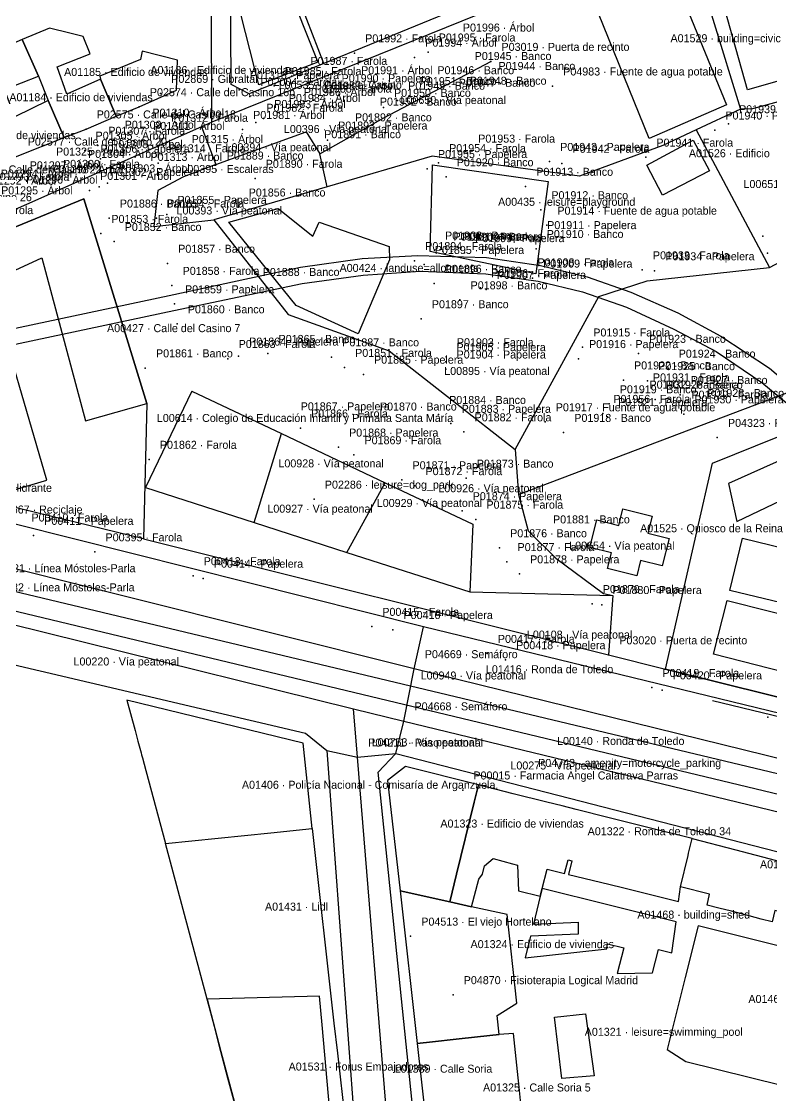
# Model space of a CAD drawing. Header units: metres. Extents: x 436207 to 441321, y 4465685 to 4475088.
# Drawn here: x 440055.5 to 440196.1, y 4472930.3 to 4473131.6 of the extents above; entities that cross this region are included whole.
import ezdxf

# ---------------------------------------------------------------- set-up
doc = ezdxf.new("R2010")
doc.units = ezdxf.units.M
for name, color, linetype, true_color in [('G_A_COM', 7, 'CONTINUOUS', 0xce3b37), ('G_A_EDI', 7, 'CONTINUOUS', 0xa4a4a4), ('G_A_EQU', 7, 'CONTINUOUS', 0x8e5aa4), ('G_A_UMB', 7, 'CONTINUOUS', 0x9e6a39), ('G_A_VER', 7, 'CONTINUOUS', 0x4d745d), ('G_L_ACC', 7, 'CONTINUOUS', 0xe68241), ('G_L_BAR', 7, 'CONTINUOUS', 0x333333), ('G_L_EQU', 7, 'CONTINUOUS', 0x8e5aa4), ('G_L_INF', 7, 'CONTINUOUS', 0x777777), ('G_L_TRA', 7, 'CONTINUOUS', 0x376b91), ('G_L_VER', 7, 'CONTINUOUS', 0x4d745d), ('G_L_VIA', 7, 'CONTINUOUS', 0x555555), ('G_P_ACC', 7, 'CONTINUOUS', 0xe68241), ('G_P_BAR', 7, 'CONTINUOUS', 0x333333), ('G_P_COM', 7, 'CONTINUOUS', 0xce3b37), ('G_P_DIR', 7, 'CONTINUOUS', 0x756bb1), ('G_P_EQU', 7, 'CONTINUOUS', 0x8e5aa4), ('G_P_MOB', 7, 'CONTINUOUS', 0x268c9e), ('G_P_UMB', 7, 'CONTINUOUS', 0x9e6a39), ('G_P_VER', 7, 'CONTINUOUS', 0x4d745d), ('T_A_COM', 7, 'CONTINUOUS', 0xce3b37), ('T_A_EDI', 7, 'CONTINUOUS', 0xa4a4a4), ('T_A_EQU', 7, 'CONTINUOUS', 0x8e5aa4), ('T_A_UMB', 7, 'CONTINUOUS', 0x9e6a39), ('T_A_VER', 7, 'CONTINUOUS', 0x4d745d), ('T_L_ACC', 7, 'CONTINUOUS', 0xe68241), ('T_L_EQU', 7, 'CONTINUOUS', 0x8e5aa4), ('T_L_TRA', 7, 'CONTINUOUS', 0x376b91), ('T_L_VIA', 7, 'CONTINUOUS', 0x555555), ('T_P_ACC', 7, 'CONTINUOUS', 0xe68241), ('T_P_BAR', 7, 'CONTINUOUS', 0x333333), ('T_P_COM', 7, 'CONTINUOUS', 0xce3b37), ('T_P_DIR', 7, 'CONTINUOUS', 0x756bb1), ('T_P_EQU', 7, 'CONTINUOUS', 0x8e5aa4), ('T_P_INF', 7, 'CONTINUOUS', 0x777777), ('T_P_MOB', 7, 'CONTINUOUS', 0x268c9e), ('T_P_UMB', 7, 'CONTINUOUS', 0x9e6a39), ('T_P_VER', 7, 'CONTINUOUS', 0x4d745d)]:
    doc.layers.add(name, color=color, linetype=linetype, true_color=true_color)

msp = doc.modelspace()

# ---------------------------------------------------------------- linework, layer by layer
at = {"layer": 'G_A_COM'}
msp.add_lwpolyline([(440109.98, 4472980.36), (440114.09, 4472943.9), (440114.73, 4472938.25), (440116.17, 4472925.53), (440109.49, 4472923.24), (440105.72, 4472921.95), (440103.37, 4472921.15), (440098.02, 4472919.31), (440096.13, 4472926.45), (440095.51, 4472928.79), (440094.23, 4472933.58), (440092.91, 4472938.59), (440091.69, 4472943.23), (440090.31, 4472948.37), (440082.51, 4472977.58), (440102.27, 4472979.58)], close=True, dxfattribs=at)
at = {"layer": 'G_A_EDI'}
for points in [[(440101.6, 4473151.28), (440107.78, 4473153.69), (440106.81, 4473156.48), (440110.83, 4473158.46), (440114.54, 4473146.97), (440117.56, 4473137.01), (440125.01, 4473139.94), (440124.52, 4473152.34), (440126.27, 4473153.28), (440130.08, 4473155.32), (440136.98, 4473159.03), (440137.19, 4473153.1), (440137.85, 4473134.25), (440112.18, 4473123.75)], [(440185.66, 4473139.95), (440202.64, 4473144.74), (440208.67, 4473123.64), (440191.57, 4473118.79)], [(440177.07, 4473141.75), (440187.64, 4473116), (440173.15, 4473109.67), (440162.72, 4473135.42)], [(440063.55, 4473109.83), (440067.64, 4473111.43), (440073.27, 4473113.88), (440070.37, 4473120.8), (440064.05, 4473118.01), (440062.21, 4473123.11), (440068.42, 4473125.52), (440067.08, 4473128.81), (440064.6, 4473129.43), (440060.79, 4473130.36), (440055.67, 4473128.2), (440058.74, 4473121.35), (440060.55, 4473116.81)], [(440044.93, 4473102.09), (440054.72, 4473106.34), (440063.55, 4473109.83), (440060.55, 4473116.81), (440054.33, 4473113.74), (440052.34, 4473118.86), (440058.74, 4473121.35), (440055.67, 4473128.2), (440037.41, 4473120.32), (440039.48, 4473115.58), (440040.28, 4473113.56), (440047.6, 4473116.72), (440049.81, 4473112.06), (440042.35, 4473109.09)], [(440073.27, 4473113.88), (440077.6, 4473115.6), (440084.56, 4473118.7), (440084.78, 4473124.36), (440078.17, 4473126.03), (440077.85, 4473124.49), (440070.22, 4473121.33), (440070.37, 4473120.8)], [(440181.43, 4473109.36), (440184.47, 4473103.64), (440175.67, 4473099.04), (440172.73, 4473104.68)], [(440049.21, 4473042.4), (440060.31, 4473045.66), (440049.45, 4473082.74), (440059.35, 4473087.3), (440067.53, 4473056.74), (440079.04, 4473060.03), (440067.22, 4473098.35), (440037.09, 4473085.98)], [(440188, 4473045), (440189.61, 4473037.91), (440224.01, 4473054.3), (440221.43, 4473059.87), (440227.3, 4473062.6), (440225.9, 4473065.69), (440217.59, 4473061.96), (440218.98, 4473058.88)], [(440141.15, 4472988.52), (440127.47, 4472991.96), (440124.13, 4472989.35), (440126.48, 4472968.69), (440135.81, 4472966.59), (440137.07, 4472971.78), (440140.36, 4472985.29)], [(440181.23, 4472978.48), (440172.39, 4472980.69), (440165.69, 4472982.38), (440159.47, 4472983.94), (440156.83, 4472984.59), (440154.01, 4472985.3), (440147.68, 4472986.88), (440141.15, 4472988.52), (440140.36, 4472985.29), (440137.07, 4472971.78), (440135.81, 4472966.59), (440139.86, 4472965.67), (440141.22, 4472970.88), (440141.92, 4472971.79), (440142.28, 4472973.34), (440143.9, 4472974.77), (440147.56, 4472973.76), (440148.5, 4472973.5), (440148.7, 4472968.69), (440152.73, 4472967.71), (440153.1, 4472969.1), (440154.06, 4472972.74), (440157.28, 4472971.96), (440157.95, 4472974.48), (440158.65, 4472974.29), (440158.01, 4472971.77), (440164.02, 4472970.29), (440167.9, 4472969.34), (440175.15, 4472967.56), (440178.63, 4472966.71), (440179, 4472969.41), (440180.45, 4472975.32), (440180.55, 4472975.71)], [(440202.64, 4472963.82), (440202.56, 4472963.51), (440198.02, 4472964.69), (440196.73, 4472965.02), (440196.21, 4472962.88), (440194.17, 4472963.4), (440191.88, 4472963.99), (440188.57, 4472964.85), (440186.2, 4472965.45), (440184, 4472966.01), (440184.49, 4472968.05), (440179, 4472969.41), (440180.45, 4472975.32), (440180.55, 4472975.71), (440181.23, 4472978.48), (440189.38, 4472976.36), (440196.79, 4472974.45), (440200.26, 4472973.54), (440204.84, 4472972.35), (440204.09, 4472969.45)], [(440126.48, 4472968.69), (440129.71, 4472940.09), (440132.58, 4472940.4), (440136.99, 4472940.87), (440140.97, 4472941.29), (440145.04, 4472941.73), (440144.67, 4472945.34), (440148.37, 4472947.62), (440146.57, 4472964.26), (440139.86, 4472965.67), (440135.81, 4472966.59)], [(440152.73, 4472967.71), (440151.47, 4472962.42), (440159.87, 4472962.81), (440159.85, 4472960.55), (440150.91, 4472960.18), (440149.91, 4472956.15), (440164.75, 4472957.74), (440165.21, 4472957.79), (440165.37, 4472958.73), (440168.43, 4472958), (440167.18, 4472953.16), (440173.8, 4472953.3), (440174.92, 4472957.68), (440177.43, 4472957.09), (440178.22, 4472962.86), (440153.1, 4472969.1)], [(440176.51, 4472938.93), (440180.02, 4472936.71), (440197.94, 4472932.26), (440204.06, 4472956.69), (440193.34, 4472959.36), (440182.31, 4472962.1), (440179.89, 4472952.42)], [(440113.3, 4472927.42), (440111.89, 4472943.56), (440111.41, 4472948.97), (440090.31, 4472948.37), (440092.91, 4472938.59), (440096.13, 4472926.45)], [(440129.71, 4472940.09), (440132.08, 4472918.9), (440135.01, 4472919.27), (440137.29, 4472919.56), (440146.52, 4472920.75), (440147.48, 4472920.87), (440147.92, 4472920.92), (440149.92, 4472921.2), (440149.39, 4472926.25), (440148.81, 4472931.91), (440148.5, 4472934.82), (440147.76, 4472941.95), (440145.04, 4472941.73), (440140.97, 4472941.29), (440136.99, 4472940.87), (440132.58, 4472940.4)]]:
    msp.add_lwpolyline(points, close=True, dxfattribs=at)
at = {"layer": 'G_A_EQU'}
msp.add_lwpolyline([(440075.28, 4473004.44), (440076.83, 4472998.74), (440077.36, 4472996.75), (440077.97, 4472994.53), (440078.06, 4472994.19), (440078.21, 4472993.58), (440078.83, 4472991.25), (440082.51, 4472977.58), (440102.27, 4472979.58), (440109.98, 4472980.36), (440108.3, 4472996.36)], close=True, dxfattribs=at)
at = {"layer": 'G_A_UMB'}
msp.add_lwpolyline([(440168.25, 4473040.3), (440173.72, 4473038.92), (440172.91, 4473035.74), (440176.88, 4473034.73), (440175.56, 4473029.56), (440171.56, 4473030.56), (440170.83, 4473027.73), (440165.36, 4473029.11), (440166.11, 4473032), (440162.04, 4473033.03), (440163.36, 4473038.21), (440167.45, 4473037.17)], close=True, dxfattribs=at)
at = {"layer": 'G_A_VER'}
for points in [[(440100, 4473119.72), (440095.84, 4473136.21), (440105.03, 4473139.2), (440111.06, 4473123.97)], [(440132.58, 4473104.74), (440154.26, 4473101.64), (440151.95, 4473084.29), (440132.12, 4473088.48)], [(440094.42, 4473094.01), (440103.63, 4473096.54), (440110.14, 4473091.34), (440111.32, 4473093.97), (440124.46, 4473089.46), (440124.52, 4473086.96), (440118.61, 4473073.07), (440107.04, 4473078.38)], [(440190.67, 4473034.76), (440206.53, 4473030.92), (440204.15, 4473021.16), (440188.28, 4473024.99)], [(440187.8, 4473023.11), (440203.65, 4473019.07), (440201.05, 4473009), (440185.22, 4473013.04)], [(440156.81, 4472933.52), (440155.42, 4472944.98), (440161.23, 4472945.62), (440162.84, 4472934.04)]]:
    msp.add_lwpolyline(points, close=True, dxfattribs=at)
at = {"layer": 'G_L_ACC'}
msp.add_lwpolyline([(440085.91, 4473102.5), (440081.11, 4473099.92)], dxfattribs=at)
at = {"layer": 'G_L_BAR'}
msp.add_lwpolyline([(440078.42, 4473034.64), (440165.56, 4473012.88), (440176.23, 4473010.22), (440325.05, 4472973.26)], dxfattribs=at)
at = {"layer": 'G_L_EQU'}
for points in [[(440094.67, 4473150.52), (440106.81, 4473156.48), (440110.83, 4473158.46), (440114.54, 4473146.97), (440124.52, 4473152.34), (440126.27, 4473153.28), (440130.08, 4473155.32), (440136.98, 4473159.03), (440137.19, 4473153.1), (440137.85, 4473134.25), (440112.18, 4473123.75), (440098.22, 4473118.05), (440094.81, 4473119.82), (440094.67, 4473150.52)], [(440016.86, 4473073.6), (440038.04, 4473079.81), (440037.55, 4473082.31), (440037.24, 4473083.81), (440037.09, 4473085.98), (440067.22, 4473098.35), (440079.04, 4473060.03), (440078.42, 4473034.64), (440017.89, 4473049.39), (440017.91, 4473049.62), (440016.86, 4473073.6)], [(440176.23, 4473010.22), (440185.01, 4473048.83), (440217.59, 4473061.96), (440225.9, 4473065.69), (440234.64, 4473069.56), (440239.32, 4473058.86), (440316.31, 4473093.63), (440323.29, 4473077.31), (440343.96, 4473028.98), (440353.79, 4473006.02), (440333.57, 4472985.45), (440329.37, 4472980.76), (440325.05, 4472973.26), (440176.23, 4473010.22)]]:
    msp.add_lwpolyline(points, dxfattribs=at)
at = {"layer": 'G_L_INF'}
msp.add_lwpolyline([(440091.2, 4473112.72), (440090.96, 4473201.18), (440089.18, 4473238.1), (440085.49, 4473302.42)], dxfattribs=at)
at = {"layer": 'G_L_TRA'}
for points in [[(440444.8, 4472980.12), (440428.01, 4472978.49), (440402.61, 4472976.46), (440385.77, 4472975.02), (440358.99, 4472973.71), (440313.17, 4472973.78), (440280.98, 4472975.69), (440250.57, 4472977.88), (439655.12, 4473120.1)], [(439654.56, 4473117.13), (440249.68, 4472974.22), (440280.5, 4472971.62), (440313.82, 4472969.65), (440357.08, 4472970.21), (440386.04, 4472971.57), (440423.39, 4472974.34), (440445.09, 4472976.11)], [(439973.58, 4473058.39), (439988.22, 4473060.51), (440047.32, 4473072.64), (440083.22, 4473080.28), (440107.82, 4473085.55), (440119.37, 4473087.18), (440129.72, 4473087.77), (440142.7, 4473087.36), (440152.81, 4473085.88), (440161.51, 4473083.73), (440169.73, 4473080.88), (440178.5, 4473076.98), (440186.61, 4473072.6), (440195.68, 4473066.6), (440203.59, 4473059.97)], [(439973.89, 4473055.45), (439988.53, 4473057.58), (440047.29, 4473069.6), (440084.11, 4473077.45), (440108.14, 4473082.5), (440119.56, 4473084.03), (440130.27, 4473084.81), (440142.57, 4473084.32), (440152.33, 4473082.93), (440160.68, 4473080.93), (440168.91, 4473078.04), (440177.79, 4473073.94), (440185.69, 4473069.75), (440194.28, 4473063.94), (440202.54, 4473057.15)]]:
    msp.add_lwpolyline(points, dxfattribs=at)
at = {"layer": 'G_L_VER'}
msp.add_lwpolyline([(440185, 4473004.33), (440301.86, 4472976.12)], dxfattribs=at)
at = {"layer": 'G_L_VIA'}
for points in [[(440274.3, 4473164.41), (440269.49, 4473158.55), (440253.28, 4473153.72), (440240.69, 4473150.82), (440233.7, 4473146.03), (440230.64, 4473141.49), (440228.07, 4473132.27), (440225.46, 4473126.44), (440220.96, 4473123.22), (440206.24, 4473118.95), (440192.53, 4473115.24), (440190.27, 4473115.2)], [(440206.05, 4473159.72), (440201.7, 4473158.33), (440179.88, 4473148.99), (440153.05, 4473137.86), (440141.29, 4473132.98), (440091.2, 4473112.72), (440089.27, 4473111.86), (440012.51, 4473077.84), (439998.5, 4473071.62)], [(440179.88, 4473148.99), (440190.27, 4473115.2), (440181.94, 4473111.29), (440175.7, 4473108.36), (440160.08, 4473102.61), (440132.48, 4473106.35), (440112.83, 4473100.62), (440091.61, 4473094.44), (440105.49, 4473076.7), (440124.43, 4473069.89), (440148.05, 4473051.38), (440163.7, 4473080.09), (440172.78, 4473082.98), (440195.72, 4473085.49), (440207.1, 4473091.51), (440215.78, 4473096.1), (440220.3, 4473097.41), (440240.05, 4473110.04), (440248.31, 4473118.28), (440254.26, 4473124.22), (440262.77, 4473130.38), (440274.18, 4473132.25), (440287.11, 4473137.72)], [(440112.83, 4473100.62), (440111.43, 4473106.81), (440123.42, 4473113.53), (440143.49, 4473124.09)], [(440089.27, 4473111.86), (440091.98, 4473104.79), (440085.91, 4473102.5)], [(440091.98, 4473104.79), (440108.86, 4473110.94), (440111.43, 4473106.81)], [(440181.94, 4473111.29), (440195.72, 4473085.49)], [(440081.11, 4473099.92), (440080.34, 4473093.18), (440091.61, 4473094.44)], [(440148.7, 4473042.98), (440217.28, 4473068.96), (440207.1, 4473091.51)], [(440313.17, 4472973.78), (440130.89, 4473018.18), (440021.53, 4473045.65), (440012.81, 4473047.68), (440012.51, 4473077.84)], [(440087.49, 4473062.29), (440078.77, 4473044.27), (440099.13, 4473037.71), (440116.52, 4473032.11), (440139.54, 4473024.69)], [(440087.49, 4473062.29), (440104.25, 4473054.36), (440123.72, 4473045.13), (440140.1, 4473037.39), (440139.54, 4473024.69), (440166.33, 4473024.03)], [(440099.13, 4473037.71), (440104.25, 4473054.36)], [(440148.05, 4473051.38), (440148.7, 4473042.98), (440150.47, 4473036.15), (440155.64, 4473031.02), (440164.6, 4473024.41), (440166.33, 4473024.03), (440165.56, 4473012.88)], [(440116.52, 4473032.11), (440123.72, 4473045.13)], [(440281.59, 4472972.77), (440129.12, 4473010.28), (440019.38, 4473037.76), (439999.67, 4473042.69)], [(440000.03, 4473031.88), (440016.87, 4473027.76), (440117.78, 4473002.8), (440127.19, 4473000.5), (440234.17, 4472974.55), (440279.66, 4472963.25), (440307.72, 4472955.98)], [(440012.74, 4473018.37), (440018.56, 4473019.4), (440108.74, 4472998.25), (440112.75, 4472994.96)], [(440125.68, 4472994.43), (440127.19, 4473000.5), (440129.12, 4473010.28), (440130.89, 4473018.18)], [(440131.86, 4472862.68), (440130.35, 4472873.36), (440128.43, 4472888.6), (440124.54, 4472919.49), (440118.52, 4472993.71), (440117.78, 4473002.8)], [(440112.75, 4472994.96), (440117.99, 4472923.99), (440100, 4472917.69), (440042.51, 4472909.03)], [(440112.75, 4472994.96), (440118.52, 4472993.71), (440125.68, 4472994.43)], [(440147.1, 4472877.33), (440135.49, 4472874.11), (440133.07, 4472887.16), (440122.39, 4472990.93), (440125.68, 4472994.43), (440225.24, 4472968.83), (440208.32, 4472898.97)]]:
    msp.add_lwpolyline(points, dxfattribs=at)
at = {"layer": 'G_P_ACC'}
for p in [(440117.95, 4473125.69), (440131.72, 4473125.85), (440107.7, 4473121.47), (440102.86, 4473119.55), (440098.33, 4473117.53), (440108.5, 4473116.28), (440099.43, 4473112.69), (440188, 4473112.41), (440081.59, 4473110.8), (440069.82, 4473108.37), (440139.13, 4473106.9), (440081.14, 4473105.08), (440133.68, 4473105.11), (440156.81, 4473105), (440172.51, 4473106.15), (440061.33, 4473102.17), (440099.31, 4473102.18), (440080.86, 4473094.74), (440070.39, 4473091.85), (440194.48, 4473091.39), (440129.2, 4473086.76), (440171.86, 4473085.03), (440150.24, 4473083.71), (440083.74, 4473082.12), (440141.55, 4473081.67), (440160.69, 4473070.57), (440094.24, 4473068.41), (440135.13, 4473068.74), (440116.07, 4473066.75), (440171.86, 4473062.15), (440164.45, 4473058.12), (440179.08, 4473058.92), (440107.81, 4473055.38), (440138.45, 4473054.67), (440117.82, 4473050.37), (440079.48, 4473049.52), (440129.25, 4473044.58), (440140.67, 4473038.3), (440069.3, 4473032.18), (440146.5, 4473030.35), (440087.69, 4473027.71), (440162.47, 4473022.48), (440121.16, 4473018.21), (440142.81, 4473013.14), (440129.12, 4473010.28), (440173.64, 4473006.76), (440127.19, 4473000.5), (440195.36, 4473001.25), (440118.52, 4472993.71)]:
    msp.add_point(p, dxfattribs=at)
at = {"layer": 'G_P_BAR'}
for p in [(440143.49, 4473124.09), (440165.56, 4473012.88)]:
    msp.add_point(p, dxfattribs=at)
at = {"layer": 'G_P_COM'}
msp.add_point((440128.46, 4472960.16), dxfattribs=at)
at = {"layer": 'G_P_DIR'}
msp.add_point((440136.41, 4472949.19), dxfattribs=at)
at = {"layer": 'G_P_EQU'}
for p in [(440150.36, 4472989.9), (440138.22, 4472987.55)]:
    msp.add_point(p, dxfattribs=at)
at = {"layer": 'G_P_MOB'}
for p in [(440138.46, 4473122.38), (440142.93, 4473120.51), (440096.33, 4473118.8), (440131.47, 4473119.72), (440155.05, 4473119.48), (440113.53, 4473118.22), (440126.01, 4473116.81), (440128.17, 4473117.67), (440135.46, 4473117.37), (440137.54, 4473117.75), (440123.35, 4473115.48), (440120.7, 4473113.83), (440116.03, 4473110.89), (440185.44, 4473111.23), (440112.88, 4473109.35), (440110.27, 4473107.73), (440068.33, 4473105), (440154.49, 4473105.34), (440092.01, 4473103.72), (440131.58, 4473104.01), (440135.1, 4473102.47), (440070.09, 4473100.64), (440150.01, 4473100.68), (440096.12, 4473096.8), (440071.98, 4473094.73), (440082.76, 4473095.42), (440152.83, 4473096.3), (440153.96, 4473093.4), (440072.89, 4473090.34), (440152.05, 4473090.69), (440132.91, 4473088.73), (440134.51, 4473088.53), (440136.13, 4473088.5), (440151.96, 4473089.02), (440082.91, 4473086.26), (440138.56, 4473088.25), (440195.34, 4473088.19), (440131, 4473086.04), (440174.18, 4473084.85), (440132.85, 4473082.5), (440151.29, 4473083.48), (440098.75, 4473081.91), (440142.61, 4473081.36), (440084.19, 4473078.66), (440137.7, 4473079.41), (440084.71, 4473074.91), (440130.44, 4473075.87), (440096.21, 4473068.86), (440101.72, 4473069.36), (440113.65, 4473068.72), (440159.89, 4473068.39), (440171.14, 4473069.38), (440078.75, 4473066.66), (440135.05, 4473067.82), (440135.07, 4473066.44), (440176.69, 4473066.6), (440119.6, 4473065.47), (440168.32, 4473064.4), (440172.85, 4473064.26), (440171.22, 4473060.79), (440174.3, 4473060.77), (440178.95, 4473061.66), (440165.65, 4473059.92), (440182.05, 4473059.23), (440105.86, 4473056.73), (440120.71, 4473056.69), (440133.68, 4473057.92), (440136.02, 4473056.26), (440153.66, 4473056.55), (440165.33, 4473057.51), (440179.63, 4473058.03), (440157.13, 4473054.56), (440185.92, 4473053.62), (440114.93, 4473051.81), (440126.82, 4473045.68), (440138.85, 4473045.99), (440138.09, 4473039.89), (440057.81, 4473035.26), (440153.14, 4473035.54), (440145.11, 4473032.94), (440148.84, 4473028.06), (440089.6, 4473027.24), (440164.27, 4473022.3), (440125.13, 4473017.62), (440146.24, 4473011.97), (440175.57, 4473006.31)]:
    msp.add_point(p, dxfattribs=at)
at = {"layer": 'G_P_UMB'}
for p in [(440081.61, 4473118.09), (440077.6, 4473115.6), (440067.64, 4473111.43)]:
    msp.add_point(p, dxfattribs=at)
at = {"layer": 'G_P_VER'}
for p in [(440136.25, 4473127.71), (440129.2, 4473124.88), (440117.18, 4473119.71), (440110.23, 4473116.83), (440103.64, 4473114.52), (440106.47, 4473115.63), (440100.91, 4473113.39), (440078.09, 4473111.76), (440096.96, 4473111.34), (440072.88, 4473109.5), (440078.21, 4473109.28), (440067.43, 4473107.45), (440085.43, 4473106.8), (440060.02, 4473104.47), (440070.36, 4473105.86), (440066.01, 4473104.04), (440077.72, 4473103.47), (440059.23, 4473101.15), (440071.69, 4473101.32), (440068.29, 4473099.92), (440110.39, 4473042.05)]:
    msp.add_point(p, dxfattribs=at)

# ---------------------------------------------------------------- texts
at = {"layer": 'T_A_COM'}
msp.add_text('A01431 · Lidl', height=1.5, dxfattribs=at).set_placement((440101.17, 4472964.97))
at = {"layer": 'T_A_EDI'}
for s, p in [('A01529 · building=civic', (440177.15, 4473127.71)), ('A01185 · Edificio de viviendas', (440063.53, 4473121.4)), ('A01186 · Edificio de viviendas', (440079.71, 4473121.75)), ('A01184 · Edificio de viviendas', (440053.27, 4473116.66)), ('A01183 · Edificio de viviendas', (440038.82, 4473109.55)), ('A01526 · Edificio', (440180.6, 4473106.16)), ('A00427 · Calle del Casino 7', (440071.58, 4473073.38)), ('A01323 · Edificio de viviendas', (440134.04, 4472980.54)), ('A01322 · Ronda de Toledo 34', (440161.63, 4472979.1)), ('A01473 · Ronda de Toledo 36', (440193.92, 4472972.9)), ('A01468 · building=shed', (440170.94, 4472963.48)), ('A01324 · Edificio de viviendas', (440139.69, 4472957.94)), ('A01469 · Edificio de viviendas', (440191.75, 4472947.67)), ('A01531 · Forus Embajadores', (440105.6, 4472935)), ('A01325 · Calle Soria 5', (440142.02, 4472931.08))]:
    msp.add_text(s, height=1.5, dxfattribs=at).set_placement(p)
at = {"layer": 'T_A_EQU'}
msp.add_text('A01406 · Policía Nacional - Comisaría de Arganzuela.', height=1.5, dxfattribs=at).set_placement((440096.85, 4472987.81))
at = {"layer": 'T_A_UMB'}
msp.add_text('A01525 · Quiosco de la Reina', height=1.5, dxfattribs=at).set_placement((440171.46, 4473035.88))
at = {"layer": 'T_A_VER'}
for s, p in [('A00435 · leisure=playground', (440144.85, 4473097.06)), ('A00424 · landuse=allotments', (440115.14, 4473084.67)), ('A01321 · leisure=swimming_pool', (440161.08, 4472941.51))]:
    msp.add_text(s, height=1.5, dxfattribs=at).set_placement(p)
at = {"layer": 'T_L_ACC'}
msp.add_text('L00395 · Escaleras', height=1.5, dxfattribs=at).set_placement((440085.51, 4473103.21))
at = {"layer": 'T_L_EQU'}
msp.add_text('L00614 · Colegio de Educación Infantil y Primaria Santa María', height=1.5, dxfattribs=at).set_placement((440080.91, 4473056.55))
at = {"layer": 'T_L_TRA'}
for s, p in [('L01231 · Línea Móstoles-Parla', (440049.49, 4473028.39)), ('L01232 · Línea Móstoles-Parla', (440049.31, 4473024.81))]:
    msp.add_text(s, height=1.5, dxfattribs=at).set_placement(p)
at = {"layer": 'T_L_VIA'}
for s, p in [('L00535 · Calle del Casino', (440103.73, 4473118.98)), ('L00650 · Vía peatonal', (440126.57, 4473116.13)), ('L00396 · Vía peatonal', (440104.71, 4473110.7)), ('L00394 · Vía peatonal', (440093.78, 4473107.29)), ('L00651 · Vía peatonal', (440190.83, 4473100.39)), ('L00393 · Vía peatonal', (440084.6, 4473095.43)), ('L00895 · Vía peatonal', (440134.76, 4473065.36)), ('L00928 · Vía peatonal', (440103.69, 4473048.04)), ('L00926 · Vía peatonal', (440133.65, 4473043.38)), ('L00929 · Vía peatonal', (440122.12, 4473040.62)), ('L00927 · Vía peatonal', (440101.62, 4473039.55)), ('L00654 · Vía peatonal', (440158.17, 4473032.63)), ('L00108 · Vía peatonal', (440150.25, 4473015.95)), ('L00220 · Vía peatonal', (440065.3, 4473010.91)), ('L00949 · Vía peatonal', (440130.34, 4473008.29)), ('L01416 · Ronda de Toledo', (440142.57, 4473009.46)), ('L00753 · Vía peatonal', (440121.16, 4472995.78)), ('L00140 · Ronda de Toledo', (440155.9, 4472996.02)), ('L00275 · Vía peatonal', (440147.16, 4472991.42)), ('L01339 · Calle Soria', (440125.48, 4472934.6))]:
    msp.add_text(s, height=1.5, dxfattribs=at).set_placement(p)
at = {"layer": 'T_P_ACC'}
for s, p in [('P01992 · Farola', (440119.95, 4473127.69)), ('P01995 · Farola', (440133.72, 4473127.85)), ('P01987 · Farola', (440109.7, 4473123.47)), ('P01985 · Farola', (440104.86, 4473121.55)), ('P02004 · Farola', (440100.33, 4473119.53)), ('P01988 · Farola', (440110.5, 4473118.28)), ('P01982 · Farola', (440101.43, 4473114.69)), ('P01939 · Farola', (440190, 4473114.41)), ('P01312 · Farola', (440083.59, 4473112.8)), ('P01307 · Farola', (440071.82, 4473110.37)), ('P01953 · Farola', (440141.13, 4473108.9)), ('P01314 · Farola', (440083.14, 4473107.08)), ('P01954 · Farola', (440135.68, 4473107.11)), ('P01942 · Farola', (440158.81, 4473107)), ('P01941 · Farola', (440174.51, 4473108.15)), ('P01300 · Farola', (440063.33, 4473104.17)), ('P01890 · Farola', (440101.31, 4473104.18)), ('P01293 · Farola', (440050.13, 4473101.79)), ('P01291 · Farola', (440043.36, 4473095.5)), ('P01854 · Farola', (440082.86, 4473096.74)), ('P01853 · Farola', (440072.39, 4473093.85)), ('P01894 · Farola', (440131.2, 4473088.76)), ('P01933 · Farola', (440173.86, 4473087.03)), ('P01908 · Farola', (440152.24, 4473085.71)), ('P01858 · Farola', (440085.74, 4473084.12)), ('P01906 · Farola', (440143.55, 4473083.67)), ('P01903 · Farola', (440137.13, 4473070.74)), ('P01915 · Farola', (440162.69, 4473072.57)), ('P01863 · Farola', (440096.24, 4473070.41)), ('P01851 · Farola', (440118.07, 4473068.75)), ('P01931 · Farola', (440173.86, 4473064.15)), ('P01929 · Farola', (440181.08, 4473060.92)), ('P01956 · Farola', (440166.45, 4473060.12)), ('P01866 · Farola', (440109.81, 4473057.38)), ('P01882 · Farola', (440140.45, 4473056.67)), ('P01862 · Farola', (440081.48, 4473051.52)), ('P01869 · Farola', (440119.82, 4473052.37)), ('P01872 · Farola', (440131.25, 4473046.58)), ('P01875 · Farola', (440142.67, 4473040.3)), ('P00410 · Farola', (440057.42, 4473037.89)), ('P00395 · Farola', (440071.3, 4473034.18)), ('P01877 · Farola', (440148.5, 4473032.35)), ('P00413 · Farola', (440089.69, 4473029.71)), ('P01879 · Farola', (440164.47, 4473024.48)), ('P00415 · Farola', (440123.16, 4473020.21)), ('P00417 · Farola', (440144.81, 4473015.14)), ('P04669 · Semáforo', (440131.12, 4473012.28)), ('P00419 · Farola', (440175.64, 4473008.76)), ('P04668 · Semáforo', (440129.19, 4473002.5)), ('P04211 · Paso peatonal', (440120.52, 4472995.71))]:
    msp.add_text(s, height=1.5, dxfattribs=at).set_placement(p)
at = {"layer": 'T_P_BAR'}
for s, p in [('P03019 · Puerta de recinto', (440145.49, 4473126.09)), ('P03020 · Puerta de recinto', (440167.56, 4473014.88))]:
    msp.add_text(s, height=1.5, dxfattribs=at).set_placement(p)
at = {"layer": 'T_P_COM'}
for s, p in [('P01283 · Calle del Casino 26', (440031.39, 4473097.92)), ('P04513 · El viejo Hortelano', (440130.46, 4472962.16))]:
    msp.add_text(s, height=1.5, dxfattribs=at).set_placement(p)
at = {"layer": 'T_P_DIR'}
msp.add_text('P04870 · Fisioterapia Logical Madrid', height=1.5, dxfattribs=at).set_placement((440138.41, 4472951.19))
at = {"layer": 'T_P_EQU'}
for s, p in [('P04743 · amenity=motorcycle_parking', (440152.36, 4472991.9)), ('P00015 · Farmacia Angel Calatrava Parras', (440140.22, 4472989.55))]:
    msp.add_text(s, height=1.5, dxfattribs=at).set_placement(p)
at = {"layer": 'T_P_INF'}
msp.add_text('P03034 · Hidrante', height=1.5, dxfattribs=at).set_placement((440044.97, 4473043.46))
at = {"layer": 'T_P_MOB'}
for s, p in [('P01945 · Banco', (440140.46, 4473124.38)), ('P01946 · Banco', (440133.47, 4473121.72)), ('P01944 · Banco', (440144.93, 4473122.51)), ('P04983 · Fuente de agua potable', (440157.05, 4473121.48)), ('P01316 · Papelera', (440098.33, 4473120.8)), ('P01990 · Papelera', (440115.53, 4473120.22)), ('P01951 · Banco', (440130.17, 4473119.67)), ('P01947 · Banco', (440137.46, 4473119.37)), ('P01948 · Banco', (440139.54, 4473119.75)), ('P01950 · Banco', (440125.35, 4473117.48)), ('P01949 · Banco', (440128.01, 4473118.81)), ('P01952 · Banco', (440122.7, 4473115.83)), ('P01940 · Papelera', (440187.44, 4473113.23)), ('P01893 · Papelera', (440114.88, 4473111.35)), ('P01892 · Banco', (440118.03, 4473112.89)), ('P01891 · Banco', (440112.27, 4473109.73)), ('P01306 · Papelera', (440070.33, 4473107)), ('P01943 · Papelera', (440156.49, 4473107.34)), ('P01889 · Banco', (440094.01, 4473105.72)), ('P01955 · Papelera', (440133.58, 4473106.01)), ('P01920 · Banco', (440137.1, 4473104.47)), ('P01302 · Papelera', (440072.09, 4473102.64)), ('P01913 · Banco', (440152.01, 4473102.68)), ('P01855 · Papelera', (440084.76, 4473097.42)), ('P01856 · Banco', (440098.12, 4473098.8)), ('P01912 · Banco', (440154.83, 4473098.3)), ('P01886 · Banco', (440073.98, 4473096.73)), ('P01914 · Fuente de agua potable', (440155.96, 4473095.4)), ('P01852 · Banco', (440074.89, 4473092.34)), ('P01910 · Banco', (440153.96, 4473091.02)), ('P01911 · Papelera', (440154.05, 4473092.69)), ('P01902 · Banco', (440134.91, 4473090.73)), ('P01901 · Papelera', (440136.51, 4473090.53)), ('P01900 · Banco', (440138.13, 4473090.5)), ('P01899 · Papelera', (440140.56, 4473090.25)), ('P01857 · Banco', (440084.91, 4473088.26)), ('P01895 · Papelera', (440133, 4473088.04)), ('P01934 · Papelera', (440176.18, 4473086.85)), ('P01909 · Papelera', (440153.29, 4473085.48)), ('P01888 · Banco', (440100.75, 4473083.91)), ('P01896 · Banco', (440134.85, 4473084.5)), ('P01907 · Papelera', (440144.61, 4473083.36)), ('P01859 · Papelera', (440086.19, 4473080.66)), ('P01898 · Banco', (440139.7, 4473081.41)), ('P01860 · Banco', (440086.71, 4473076.91)), ('P01897 · Banco', (440132.44, 4473077.87)), ('P01864 · Papelera', (440098.21, 4473070.86)), ('P01865 · Banco', (440103.72, 4473071.36)), ('P01887 · Banco', (440115.65, 4473070.72)), ('P01923 · Banco', (440173.14, 4473071.38)), ('P01861 · Banco', (440080.75, 4473068.66)), ('P01905 · Papelera', (440137.05, 4473069.82)), ('P01916 · Papelera', (440161.89, 4473070.39)), ('P01885 · Papelera', (440121.6, 4473067.47)), ('P01904 · Papelera', (440137.07, 4473068.44)), ('P01924 · Banco', (440178.69, 4473068.6)), ('P01922 · Banco', (440170.32, 4473066.4)), ('P01925 · Banco', (440174.85, 4473066.26)), ('P01932 · Papelera', (440173.22, 4473062.79)), ('P01926 · Banco', (440176.3, 4473062.77)), ('P01927 · Banco', (440180.95, 4473063.66)), ('P01919 · Banco', (440167.65, 4473061.92)), ('P01928 · Banco', (440184.05, 4473061.23)), ('P01867 · Papelera', (440107.86, 4473058.73)), ('P01870 · Banco', (440122.71, 4473058.69)), ('P01884 · Banco', (440135.68, 4473059.92)), ('P01917 · Fuente de agua potable', (440155.66, 4473058.55)), ('P01921 · Papelera', (440167.33, 4473059.51)), ('P01930 · Papelera', (440181.63, 4473060.03)), ('P01883 · Papelera', (440138.02, 4473058.26)), ('P01918 · Banco', (440159.13, 4473056.56)), ('P04323 · Fuente de agua potable', (440187.92, 4473055.62)), ('P01868 · Papelera', (440116.93, 4473053.81)), ('P01871 · Papelera', (440128.82, 4473047.68)), ('P01873 · Banco', (440140.85, 4473047.99)), ('P01874 · Papelera', (440140.09, 4473041.89)), ('P04667 · Reciclaje', (440050.15, 4473039.39)), ('P00411 · Papelera', (440059.81, 4473037.26)), ('P01881 · Banco', (440155.14, 4473037.54)), ('P01876 · Banco', (440147.11, 4473034.94)), ('P00414 · Papelera', (440091.6, 4473029.24)), ('P01878 · Papelera', (440150.84, 4473030.06)), ('P01880 · Papelera', (440166.27, 4473024.3)), ('P00416 · Papelera', (440127.13, 4473019.62)), ('P00418 · Papelera', (440148.24, 4473013.97)), ('P00420 · Papelera', (440177.57, 4473008.31))]:
    msp.add_text(s, height=1.5, dxfattribs=at).set_placement(p)
at = {"layer": 'T_P_UMB'}
for s, p in [('P02869 · Gibraltar', (440083.61, 4473120.09)), ('P02574 · Calle del Casino 16b', (440079.6, 4473117.6)), ('P02575 · Calle del Casino 18', (440069.64, 4473113.43)), ('P02577 · Calle del Casino 20', (440056.72, 4473108.34)), ('P04114 · Calle del Casino 22', (440044.44, 4473103.13))]:
    msp.add_text(s, height=1.5, dxfattribs=at).set_placement(p)
at = {"layer": 'T_P_VER'}
for s, p in [('P01996 · Árbol', (440138.25, 4473129.71)), ('P01994 · Árbol', (440131.2, 4473126.88)), ('P01991 · Árbol', (440119.18, 4473121.71)), ('P01989 · Árbol', (440112.23, 4473118.83)), ('P01986 · Árbol', (440108.47, 4473117.63)), ('P01983 · Árbol', (440102.91, 4473115.39)), ('P01984 · Árbol', (440105.64, 4473116.52)), ('P01310 · Árbol', (440080.09, 4473113.76)), ('P01981 · Árbol', (440098.96, 4473113.34)), ('P01309 · Árbol', (440074.88, 4473111.5)), ('P01311 · Árbol', (440080.21, 4473111.28)), ('P01305 · Árbol', (440069.43, 4473109.45)), ('P01315 · Árbol', (440087.43, 4473108.8)), ('P01308 · Árbol', (440072.36, 4473107.86)), ('P01325 · Árbol', (440062.02, 4473106.47)), ('P01304 · Árbol', (440068.01, 4473106.04)), ('P01313 · Árbol', (440079.72, 4473105.47)), ('P01297 · Árbol', (440057.09, 4473103.89)), ('P01298 · Árbol', (440061.23, 4473103.15)), ('P01303 · Árbol', (440073.69, 4473103.32)), ('P01292 · Árbol', (440048.66, 4473101.03)), ('P01294 · Árbol', (440051.65, 4473102.36)), ('P01296 · Árbol', (440056.41, 4473101.22)), ('P01301 · Árbol', (440070.29, 4473101.92)), ('P01295 · Árbol', (440051.73, 4473099.2)), ('P02286 · leisure=dog_park', (440112.39, 4473044.05))]:
    msp.add_text(s, height=1.5, dxfattribs=at).set_placement(p)

doc.saveas('drawing.dxf')
